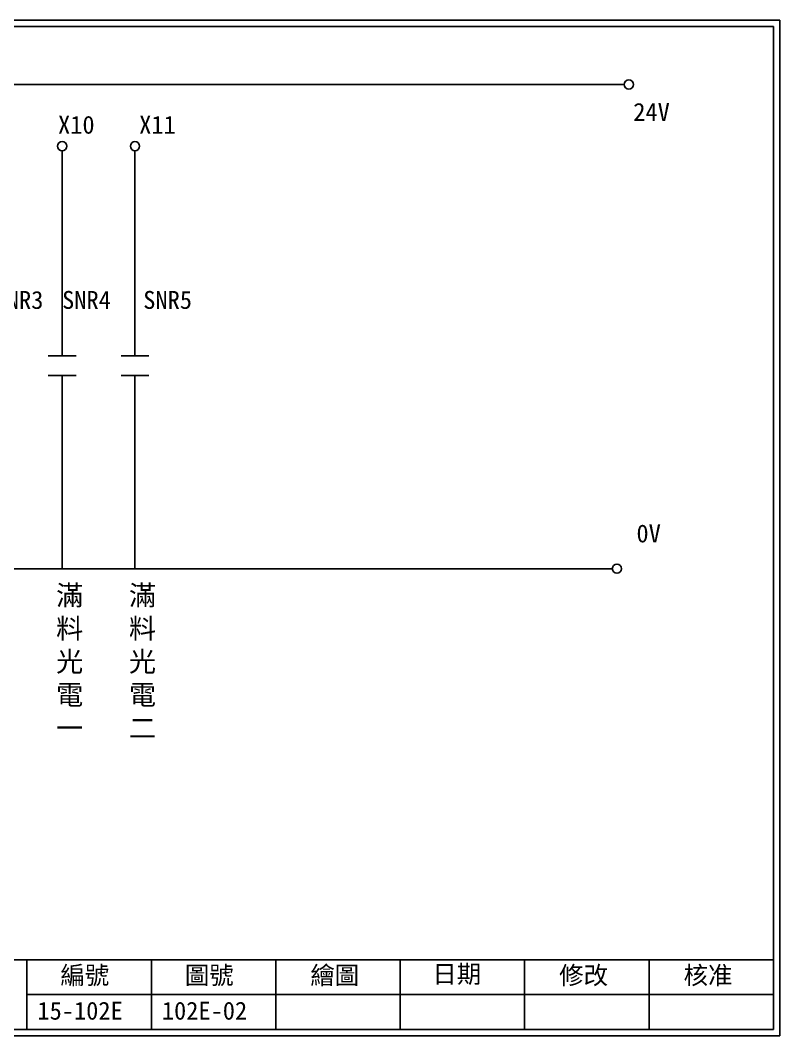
# Model space of a CAD drawing. Extents: x 10 to 297, y 3 to 207.
# Drawn here: x 144.4 to 297, y 3 to 207 of the extents above; entities that cross this region are included whole.
import ezdxf

# ---------------------------------------------------------------- set-up
doc = ezdxf.new("R2010")
doc.units = 0
for name, color, linetype in [('DIM', 6, 'CONTINUOUS'), ('圖框層', 7, 'CONTINUOUS'), ('標尺寸層', 3, 'CONTINUOUS')]:
    doc.layers.add(name, color=color, linetype=linetype)
doc.styles.add('STSL', font='KAIU.TTF')
doc.styles.add('STYLE3', font='PMingLiU.ttf')

msp = doc.modelspace()

# ---------------------------------------------------------------- linework, layer by layer
at = {"layer": '圖框層', "color": 7}
for p, q in [((297, 206.97), (10, 206.97)), ((297, 3), (297, 206.97)), ((295.75, 205.72), (11.25, 205.72)), ((295.75, 4.25), (295.75, 205.72)), ((11.25, 18.25), (295.75, 18.25)), ((145.75, 4.25), (145.75, 18.25)), ((170.75, 4.25), (170.75, 18.25)), ((195.75, 4.25), (195.75, 18.25)), ((220.75, 4.25), (220.75, 18.25)), ((245.75, 4.25), (245.75, 18.25)), ((270.75, 4.25), (270.75, 18.25)), ((145.75, 11.25), (295.75, 11.25)), ((11.25, 4.25), (295.75, 4.25)), ((10, 3), (297, 3))]:
    msp.add_line(p, q, dxfattribs=at)
at = {"layer": '標尺寸層', "color": 6}
for p, q in [((39.47, 194.08), (265.76, 194.08)), ((152.82, 180.77), (152.82, 139.56)), ((167.45, 180.77), (167.45, 139.56)), ((152.82, 135.59), (152.82, 96.81)), ((167.45, 135.59), (167.45, 96.81)), ((39.68, 96.81), (263.37, 96.81))]:
    msp.add_line(p, q, dxfattribs=at)
at = {"layer": '標尺寸層', "color": 7}
for p, q in [((150.04, 139.56), (155.61, 139.56)), ((164.66, 139.56), (170.23, 139.56)), ((150.04, 135.59), (155.61, 135.59)), ((164.66, 135.59), (170.23, 135.59))]:
    msp.add_line(p, q, dxfattribs=at)
at = {"layer": '標尺寸層', "color": 6}
for centre in [(266.68, 194.08), (264.29, 96.81)]:
    msp.add_circle(centre, 0.92, dxfattribs=at)
at = {"layer": '標尺寸層', "color": 7}
for centre in [(152.82, 181.69), (167.45, 181.69)]:
    msp.add_circle(centre, 0.92, dxfattribs=at)

# ---------------------------------------------------------------- texts
at = {"layer": 'DIM', "color": 3, "char_height": 4, "width": 2.1084, "attachment_point": 1, "style": 'STYLE3'}
for s, insert in [('{\\fDFKai-SB|b0|i0|c136|p65;滿料光電一}', (151.61, 93.47)), ('{\\fDFKai-SB|b0|i0|c136|p65;滿料光電二}', (166.24, 93.47))]:
    msp.add_mtext(s, dxfattribs=dict(at, insert=insert))
at = {"layer": '圖框層', "color": 6, "style": 'STSL'}
for s, p in [('24V', (267.58, 186.77)), ('0V', (268.22, 102.09))]:
    msp.add_text(s, height=3.6, dxfattribs=at).set_placement(p)
at = {"layer": '圖框層', "color": 4, "style": 'STSL'}
for s, p in [('X10', (152, 184.19)), ('X11', (168.3, 184.19)), ('SNR3', (139.26, 149)), ('SNR4', (152.82, 149)), ('SNR5', (169.12, 149)), ('編號', (152.47, 13.34)), ('圖號', (177.47, 13.34)), ('繪圖', (202.69, 13.34)), ('日期', (227.22, 13.59)), ('修改', (252.69, 13.34)), ('核准', (277.69, 13.34)), ('15-102E', (147.86, 6.22)), ('102E-02', (172.86, 6.22))]:
    msp.add_text(s, height=3.6, dxfattribs=at).set_placement(p)

doc.saveas('drawing.dxf')
